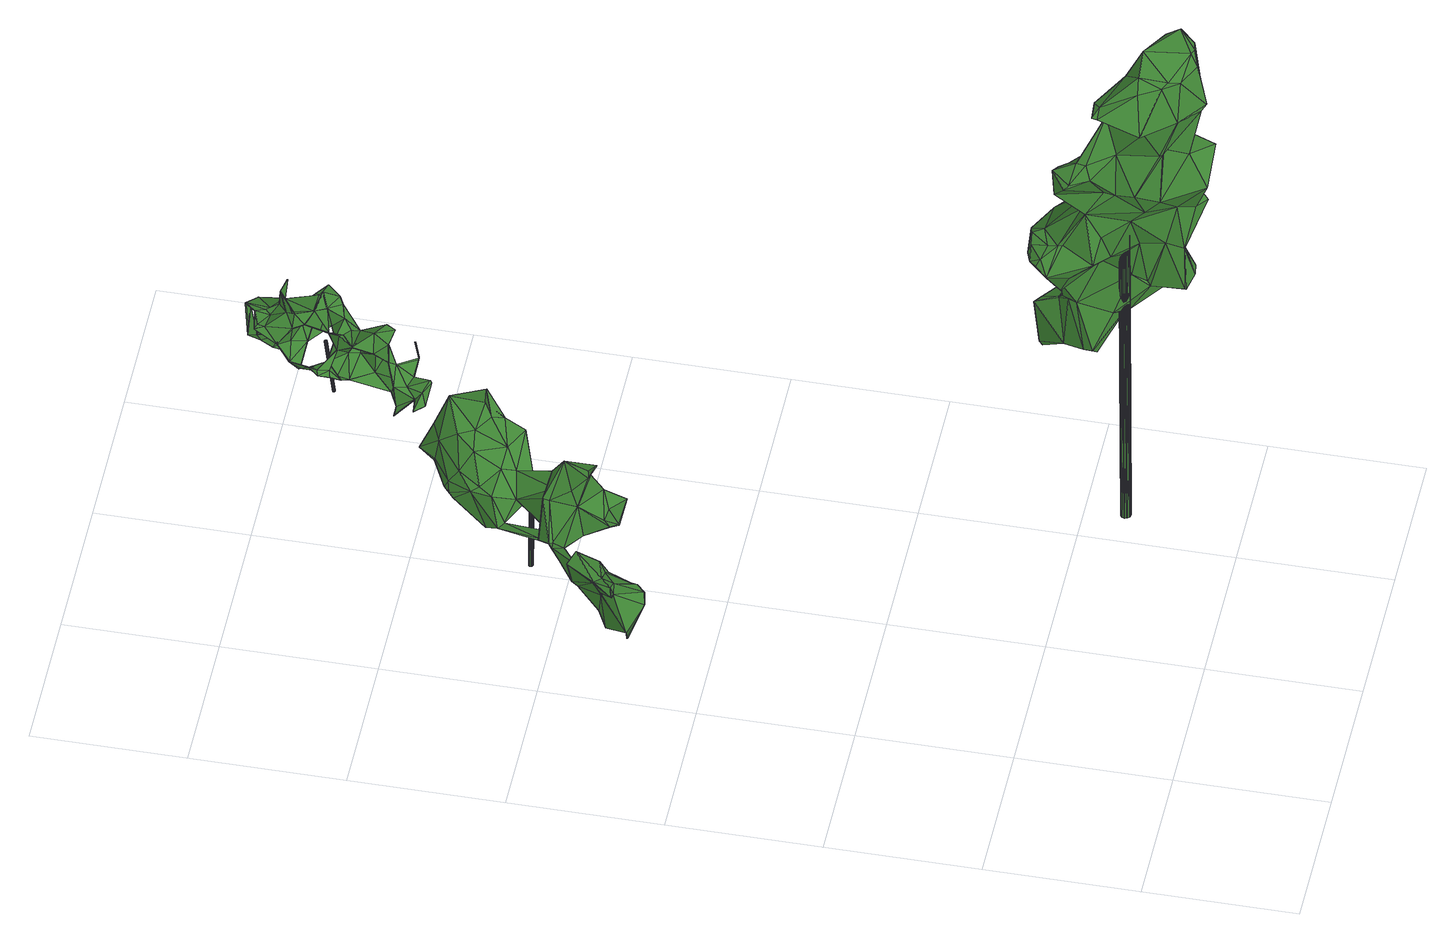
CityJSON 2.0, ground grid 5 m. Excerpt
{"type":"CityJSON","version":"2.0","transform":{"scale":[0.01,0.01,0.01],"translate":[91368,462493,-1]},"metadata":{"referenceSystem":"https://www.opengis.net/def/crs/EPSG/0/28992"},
"CityObjects":{
"tree1":{"type":"SolitaryVegetationObject","attributes":{"gtid":99,"crown_width_m":5.98,"crown_median_z":1.84,"trunk_H_m":2.63,"trunk_DBH_m":0.141,"trunk_radius_m":0.0703,"trunk_base_height_m":-0.79,"original_gtid":"101"},"geometry":[{"type":"Solid","lod":"3","boundaries":[[[[0,1,2]],[[3,4,5]],[[6,7,8]],[[9,10,11]],[[12,13,14]],[[15,16,17]],[[18,19,20]],[[21,22,23]],[[24,25,26]],[[24,27,25]],[[28,29,30]],[[8,29,28]],[[12,31,32]],[[33,34,35]],[[28,30,36]],[[33,35,18]],[[18,35,37]],[[38,11,39]],[[7,40,33]],[[41,42,43]],[[43,42,44]],[[43,45,41]],[[46,47,48]],[[35,34,49]],[[50,51,52]],[[31,51,50]],[[41,53,42]],[[52,54,55]],[[37,19,18]],[[21,0,56]],[[52,57,54]],[[23,22,58]],[[59,60,61]],[[62,63,15]],[[64,63,62]],[[52,65,66]],[[67,68,69]],[[45,53,41]],[[70,3,5]],[[71,70,5]],[[39,3,38]],[[39,72,3]],[[73,74,75]],[[15,66,16]],[[65,16,66]],[[76,44,77]],[[45,44,76]],[[64,78,79]],[[26,80,81]],[[2,1,9]],[[82,83,84]],[[72,39,85]],[[86,85,39]],[[87,71,5]],[[49,88,11]],[[34,88,49]],[[53,44,42]],[[18,20,7]],[[89,28,90]],[[53,75,91]],[[92,93,73]],[[69,93,92]],[[86,10,85]],[[10,94,85]],[[18,7,33]],[[7,6,40]],[[33,40,95]],[[96,79,97]],[[98,91,75]],[[8,99,100]],[[40,6,101]],[[32,13,12]],[[56,59,54]],[[102,4,72]],[[50,52,55]],[[53,27,44]],[[8,100,29]],[[102,103,104]],[[30,29,100]],[[70,105,3]],[[37,35,106]],[[4,102,5]],[[3,72,4]],[[87,104,36]],[[76,77,107]],[[17,58,108]],[[109,110,23]],[[6,8,28]],[[28,36,90]],[[96,111,79]],[[108,22,90]],[[31,12,51]],[[87,5,104]],[[71,87,100]],[[30,100,87]],[[90,36,112]],[[79,111,64]],[[30,87,36]],[[113,114,115]],[[90,22,116]],[[90,116,89]],[[117,113,65]],[[9,1,10]],[[118,1,0]],[[10,39,11]],[[48,50,55]],[[119,85,94]],[[65,113,120]],[[116,112,36]],[[77,44,121]],[[15,83,62]],[[122,79,78]],[[122,78,81]],[[75,74,98]],[[110,60,94]],[[51,12,123]],[[51,123,52]],[[79,122,97]],[[107,73,76]],[[12,14,124]],[[120,113,109]],[[81,78,26]],[[26,78,125]],[[64,125,78]],[[116,22,21]],[[21,108,116]],[[94,10,1]],[[48,61,46]],[[15,84,83]],[[125,24,26]],[[103,56,116]],[[109,23,126]],[[109,126,120]],[[96,127,93]],[[102,104,5]],[[128,129,108]],[[109,60,110]],[[17,23,58]],[[117,114,113]],[[71,100,130]],[[119,94,56]],[[20,99,7]],[[8,7,99]],[[17,129,84]],[[108,129,17]],[[119,103,102]],[[38,3,131]],[[38,131,37]],[[108,58,22]],[[21,57,128]],[[119,56,103]],[[110,1,118]],[[128,57,82]],[[20,19,130]],[[70,130,19]],[[21,54,57]],[[36,104,116]],[[103,116,104]],[[101,2,9]],[[21,128,108]],[[82,84,129]],[[82,129,128]],[[17,84,15]],[[92,107,67]],[[92,73,107]],[[73,93,74]],[[50,32,31]],[[21,56,54]],[[108,112,116]],[[94,1,110]],[[14,132,133]],[[134,133,132]],[[124,123,12]],[[90,112,108]],[[80,25,27]],[[130,100,99]],[[130,99,20]],[[80,27,81]],[[91,27,53]],[[23,17,126]],[[98,74,135]],[[77,67,107]],[[33,95,136]],[[9,11,88]],[[71,130,70]],[[69,83,96]],[[72,85,102]],[[119,102,85]],[[11,38,137]],[[11,137,49]],[[61,60,138]],[[61,138,46]],[[124,52,123]],[[62,125,64]],[[134,32,47]],[[134,13,32]],[[67,69,92]],[[53,45,139]],[[69,62,83]],[[125,121,24]],[[48,47,50]],[[140,141,98]],[[115,142,113]],[[109,113,142]],[[109,142,115]],[[76,73,139]],[[122,81,141]],[[45,43,44]],[[76,139,45]],[[26,25,80]],[[121,44,24]],[[126,17,16]],[[82,52,66]],[[52,124,65]],[[32,50,47]],[[86,39,10]],[[73,75,139]],[[53,139,75]],[[49,137,35]],[[88,136,95]],[[34,136,88]],[[56,60,59]],[[94,60,56]],[[23,110,118]],[[126,16,65]],[[2,89,0]],[[65,120,126]],[[21,23,0]],[[23,118,0]],[[114,117,143]],[[114,143,115]],[[144,143,117]],[[109,143,144]],[[116,56,0]],[[116,0,89]],[[55,54,48]],[[61,54,59]],[[61,48,54]],[[82,57,52]],[[69,68,62]],[[67,121,68]],[[67,77,121]],[[145,97,122]],[[33,136,34]],[[137,38,106]],[[124,133,65]],[[62,68,125]],[[125,68,121]],[[64,111,63]],[[137,106,35]],[[37,106,38]],[[14,13,132]],[[96,93,69]],[[96,63,111]],[[37,131,105]],[[3,105,131]],[[63,83,82]],[[96,83,63]],[[88,95,9]],[[9,95,101]],[[101,95,40]],[[24,44,27]],[[134,132,13]],[[140,135,145]],[[28,146,6]],[[101,6,146]],[[89,146,28]],[[2,101,146]],[[2,146,89]],[[96,97,127]],[[74,93,127]],[[135,74,127]],[[140,98,135]],[[122,140,145]],[[145,127,97]],[[145,135,127]],[[37,105,19]],[[19,105,70]],[[63,66,15]],[[63,82,66]],[[124,14,133]],[[65,133,134]],[[65,134,117]],[[122,141,140]],[[27,141,81]],[[27,91,141]],[[98,141,91]],[[115,143,109]],[[60,109,138]],[[109,144,138]],[[138,144,117]],[[117,134,138]],[[138,134,47]],[[138,47,46]],[[147,148,149]],[[147,149,150]],[[150,149,151]],[[150,151,152]],[[149,148,153]],[[149,153,151]],[[151,153,154]],[[151,154,152]],[[153,148,155]],[[153,155,154]],[[154,155,156]],[[154,156,152]],[[155,148,157]],[[155,157,156]],[[156,157,158]],[[156,158,152]],[[157,148,159]],[[157,159,158]],[[158,159,160]],[[158,160,152]],[[159,148,161]],[[159,161,160]],[[160,161,162]],[[160,162,152]],[[161,148,163]],[[161,163,162]],[[162,163,164]],[[162,164,152]],[[163,148,165]],[[163,165,164]],[[164,165,166]],[[164,166,152]],[[165,148,167]],[[165,167,166]],[[166,167,168]],[[166,168,152]],[[167,148,169]],[[167,169,168]],[[168,169,170]],[[168,170,152]],[[169,148,171]],[[169,171,170]],[[170,171,172]],[[170,172,152]],[[171,148,173]],[[171,173,172]],[[172,173,174]],[[172,174,152]],[[173,148,175]],[[173,175,174]],[[174,175,176]],[[174,176,152]],[[175,148,177]],[[175,177,176]],[[176,177,178]],[[176,178,152]],[[177,148,179]],[[177,179,178]],[[178,179,180]],[[178,180,152]],[[179,148,181]],[[179,181,180]],[[180,181,182]],[[180,182,152]],[[181,148,183]],[[181,183,182]],[[182,183,184]],[[182,184,152]],[[183,148,185]],[[183,185,184]],[[184,185,186]],[[184,186,152]],[[185,148,187]],[[185,187,186]],[[186,187,188]],[[186,188,152]],[[187,148,189]],[[187,189,188]],[[188,189,190]],[[188,190,152]],[[189,148,191]],[[189,191,190]],[[190,191,192]],[[190,192,152]],[[191,148,193]],[[191,193,192]],[[192,193,194]],[[192,194,152]],[[193,148,195]],[[193,195,194]],[[194,195,196]],[[194,196,152]],[[195,148,147]],[[195,147,196]],[[196,147,150]],[[196,150,152]]]]}]},
"tree2":{"type":"SolitaryVegetationObject","attributes":{"gtid":112,"crown_width_m":4.8,"crown_median_z":13.12,"trunk_H_m":13.13,"trunk_DBH_m":0.34,"trunk_radius_m":0.17,"trunk_base_height_m":-0.01,"original_gtid":"116"},"geometry":[{"type":"Solid","lod":"3","boundaries":[[[[197,198,199]],[[200,201,202]],[[203,204,205]],[[206,205,204]],[[207,208,209]],[[210,208,207]],[[211,212,213]],[[208,214,209]],[[199,213,197]],[[215,216,217]],[[218,219,220]],[[221,222,223]],[[224,225,226]],[[227,228,229]],[[200,230,231]],[[216,200,202]],[[232,233,234]],[[235,236,218]],[[236,235,237]],[[222,238,239]],[[240,241,242]],[[243,242,241]],[[221,238,222]],[[244,245,246]],[[204,247,206]],[[248,249,250]],[[251,252,253]],[[254,240,255]],[[256,257,205]],[[258,259,260]],[[258,260,261]],[[262,233,263]],[[220,264,218]],[[265,266,267]],[[268,200,231]],[[223,265,221]],[[222,239,269]],[[215,217,270]],[[247,270,217]],[[245,234,271]],[[236,219,218]],[[272,273,274]],[[275,199,198]],[[276,277,278]],[[279,219,236]],[[280,233,276]],[[232,276,233]],[[218,264,235]],[[281,282,272]],[[216,215,200]],[[283,284,285]],[[286,287,288]],[[289,290,198]],[[289,291,290]],[[270,292,215]],[[293,294,238]],[[290,275,198]],[[295,275,228]],[[295,228,296]],[[213,255,211]],[[235,264,237]],[[297,298,248]],[[242,299,300]],[[301,302,303]],[[210,250,249]],[[211,255,300]],[[216,256,206]],[[207,304,210]],[[289,198,291]],[[291,198,197]],[[305,306,307]],[[305,307,308]],[[309,310,299]],[[298,285,311]],[[229,312,313]],[[314,225,315]],[[202,201,216]],[[264,248,237]],[[237,248,236]],[[300,255,240]],[[310,300,299]],[[316,317,231]],[[318,317,316]],[[236,248,279]],[[256,201,257]],[[199,275,254]],[[242,300,240]],[[319,320,286]],[[304,250,210]],[[321,282,281]],[[322,282,321]],[[309,239,238]],[[323,280,278]],[[324,325,326]],[[323,263,280]],[[206,256,205]],[[276,232,327]],[[216,201,256]],[[242,243,299]],[[257,201,328]],[[300,310,329]],[[212,197,213]],[[291,197,212]],[[204,330,331]],[[272,288,287]],[[254,295,240]],[[332,333,224]],[[290,334,275]],[[264,249,248]],[[254,255,199]],[[199,255,213]],[[323,302,263]],[[249,208,210]],[[335,203,328]],[[330,287,331]],[[281,287,330]],[[336,276,327]],[[336,327,226]],[[278,280,276]],[[315,294,314]],[[267,314,294]],[[257,328,203]],[[273,272,282]],[[337,322,338]],[[227,296,228]],[[339,278,340]],[[341,224,226]],[[215,230,200]],[[241,296,243]],[[283,331,287]],[[216,206,217]],[[230,342,316]],[[305,286,320]],[[341,226,244]],[[212,211,333]],[[322,343,282]],[[314,336,225]],[[243,344,345]],[[345,344,227]],[[200,328,201]],[[332,212,333]],[[211,300,346]],[[220,308,307]],[[247,217,206]],[[333,346,329]],[[263,233,280]],[[283,287,286]],[[304,347,297]],[[203,335,261]],[[339,340,209]],[[340,348,209]],[[324,326,214]],[[349,245,271]],[[208,324,214]],[[268,328,200]],[[270,347,304]],[[350,224,341]],[[302,214,326]],[[351,214,302]],[[330,203,261]],[[203,330,204]],[[267,318,314]],[[352,253,252]],[[226,225,336]],[[274,319,286]],[[272,287,281]],[[223,353,354]],[[268,267,328]],[[268,231,267]],[[355,224,333]],[[337,253,356]],[[327,244,226]],[[350,352,332]],[[240,295,241]],[[338,259,251]],[[205,257,203]],[[321,330,261]],[[261,322,321]],[[208,249,306]],[[337,356,246]],[[357,259,258]],[[352,358,253]],[[350,358,352]],[[253,337,338]],[[253,338,251]],[[321,281,330]],[[350,246,358]],[[344,243,296]],[[345,299,243]],[[350,341,246]],[[341,244,246]],[[293,238,221]],[[223,269,353]],[[292,359,360]],[[269,239,345]],[[361,277,276]],[[274,286,272]],[[308,286,305]],[[323,339,351]],[[269,223,222]],[[354,353,258]],[[354,266,223]],[[252,251,352]],[[266,354,258]],[[266,258,335]],[[261,335,258]],[[285,347,270]],[[320,325,324]],[[318,361,336]],[[318,336,314]],[[336,361,276]],[[362,311,308]],[[284,308,311]],[[265,223,266]],[[302,323,351]],[[304,297,250]],[[297,248,250]],[[264,307,249]],[[279,362,219]],[[219,362,220]],[[308,220,362]],[[220,307,264]],[[234,233,271]],[[306,249,307]],[[227,344,296]],[[275,229,228]],[[363,303,319]],[[301,303,363]],[[293,267,294]],[[211,346,333]],[[335,328,267]],[[251,364,352]],[[364,251,357]],[[316,292,360]],[[352,312,332]],[[309,345,239]],[[342,292,316]],[[285,270,283]],[[302,326,303]],[[308,284,283]],[[278,339,323]],[[332,224,350]],[[283,286,308]],[[279,311,362]],[[298,311,279]],[[361,318,365]],[[310,309,315]],[[251,259,357]],[[312,364,313]],[[352,364,312]],[[366,313,364]],[[367,312,334]],[[367,334,290]],[[320,368,305]],[[324,368,320]],[[285,298,347]],[[261,260,322]],[[338,322,260]],[[259,338,260]],[[300,329,346]],[[356,358,246]],[[356,253,358]],[[312,367,332]],[[291,212,367]],[[291,367,290]],[[355,333,329]],[[327,245,244]],[[232,245,327]],[[204,331,247]],[[332,367,212]],[[254,275,295]],[[342,215,292]],[[303,326,325]],[[303,325,319]],[[304,292,270]],[[305,208,306]],[[277,361,348]],[[361,369,348]],[[340,277,348]],[[340,278,277]],[[348,207,209]],[[272,286,288]],[[283,270,247]],[[283,247,331]],[[230,215,342]],[[274,363,319]],[[273,363,274]],[[305,368,208]],[[324,208,368]],[[361,365,369]],[[316,365,318]],[[265,267,293]],[[265,293,221]],[[296,241,295]],[[309,299,345]],[[284,311,285]],[[364,357,370]],[[345,370,269]],[[353,269,370]],[[363,273,371]],[[337,343,322]],[[349,343,337]],[[357,353,370]],[[282,343,273]],[[343,371,273]],[[266,335,267]],[[262,301,363]],[[263,301,262]],[[357,258,353]],[[263,302,301]],[[309,294,315]],[[309,238,294]],[[360,365,316]],[[234,245,232]],[[347,298,297]],[[366,370,345]],[[364,370,366]],[[349,337,245]],[[246,245,337]],[[225,224,355]],[[248,298,279]],[[351,339,214]],[[231,230,316]],[[267,317,318]],[[209,214,339]],[[229,334,312]],[[229,275,334]],[[225,355,329]],[[310,315,329]],[[225,329,315]],[[363,372,262]],[[371,262,372]],[[371,372,363]],[[231,317,267]],[[348,369,359]],[[348,359,207]],[[320,319,325]],[[369,365,359]],[[360,359,365]],[[304,359,292]],[[207,359,304]],[[262,271,233]],[[343,271,371]],[[349,271,343]],[[371,271,262]],[[345,227,373]],[[229,373,227]],[[313,366,373]],[[313,373,229]],[[345,373,366]],[[374,375,376]],[[374,376,377]],[[377,376,378]],[[377,378,379]],[[376,375,380]],[[376,380,378]],[[378,380,381]],[[378,381,379]],[[380,375,382]],[[380,382,381]],[[381,382,383]],[[381,383,379]],[[382,375,384]],[[382,384,383]],[[383,384,385]],[[383,385,379]],[[384,375,386]],[[384,386,385]],[[385,386,387]],[[385,387,379]],[[386,375,388]],[[386,388,387]],[[387,388,389]],[[387,389,379]],[[388,375,390]],[[388,390,389]],[[389,390,391]],[[389,391,379]],[[390,375,392]],[[390,392,391]],[[391,392,393]],[[391,393,379]],[[392,375,394]],[[392,394,393]],[[393,394,395]],[[393,395,379]],[[394,375,396]],[[394,396,395]],[[395,396,397]],[[395,397,379]],[[396,375,398]],[[396,398,397]],[[397,398,399]],[[397,399,379]],[[398,375,400]],[[398,400,399]],[[399,400,401]],[[399,401,379]],[[400,375,402]],[[400,402,401]],[[401,402,403]],[[401,403,379]],[[402,375,404]],[[402,404,403]],[[403,404,405]],[[403,405,379]],[[404,375,406]],[[404,406,405]],[[405,406,407]],[[405,407,379]],[[406,375,408]],[[406,408,407]],[[407,408,409]],[[407,409,379]],[[408,375,410]],[[408,410,409]],[[409,410,411]],[[409,411,379]],[[410,375,412]],[[410,412,411]],[[411,412,413]],[[411,413,379]],[[412,375,414]],[[412,414,413]],[[413,414,415]],[[413,415,379]],[[414,375,416]],[[414,416,415]],[[415,416,417]],[[415,417,379]],[[416,375,418]],[[416,418,417]],[[417,418,419]],[[417,419,379]],[[418,375,420]],[[418,420,419]],[[419,420,421]],[[419,421,379]],[[420,375,422]],[[420,422,421]],[[421,422,423]],[[421,423,379]],[[422,375,374]],[[422,374,423]],[[423,374,377]],[[423,377,379]]]]}]},
"tree3":{"type":"SolitaryVegetationObject","attributes":{"gtid":100,"crown_width_m":4.13,"crown_median_z":1.34,"trunk_H_m":2.32,"trunk_DBH_m":0.0857,"trunk_radius_m":0.0429,"trunk_base_height_m":-0.98,"original_gtid":"102"},"geometry":[{"type":"Solid","lod":"3","boundaries":[[[[424,425,426]],[[426,427,428]],[[429,430,431]],[[432,433,434]],[[435,434,433]],[[436,437,438]],[[439,440,441]],[[442,443,444]],[[445,446,447]],[[448,449,450]],[[435,448,434]],[[451,452,453]],[[454,455,456]],[[457,458,459]],[[460,461,462]],[[459,463,444]],[[464,465,466]],[[467,468,469]],[[470,471,469]],[[472,473,474]],[[475,462,461]],[[476,477,478]],[[479,450,449]],[[480,481,482]],[[483,484,485]],[[486,487,488]],[[469,471,489]],[[490,491,492]],[[493,485,494]],[[495,496,473]],[[453,497,451]],[[429,498,499]],[[500,429,499]],[[444,463,442]],[[464,501,502]],[[503,437,436]],[[504,488,487]],[[442,463,491]],[[490,442,491]],[[505,506,507]],[[478,508,504]],[[509,443,510]],[[511,512,513]],[[500,430,429]],[[514,515,516]],[[517,518,519]],[[478,477,520]],[[478,520,493]],[[521,522,434]],[[441,500,523]],[[524,525,514]],[[526,527,446]],[[528,488,493]],[[457,529,530]],[[431,430,531]],[[504,532,533]],[[490,533,532]],[[503,534,437]],[[494,535,493]],[[441,536,439]],[[537,538,516]],[[504,539,478]],[[540,541,536]],[[513,521,511]],[[538,537,542]],[[543,514,525]],[[432,434,455]],[[483,485,493]],[[486,488,528]],[[441,540,536]],[[503,436,544]],[[545,546,547]],[[467,469,548]],[[544,549,503]],[[550,551,472]],[[552,472,551]],[[456,452,454]],[[473,553,495]],[[554,555,464]],[[555,476,539]],[[555,539,556]],[[544,436,557]],[[558,535,559]],[[448,450,560]],[[487,490,532]],[[487,532,504]],[[561,562,563]],[[438,447,564]],[[561,565,562]],[[507,566,567]],[[568,567,566]],[[569,547,567]],[[451,497,570]],[[506,505,546]],[[530,529,571]],[[500,441,440]],[[431,572,542]],[[431,542,537]],[[543,525,573]],[[473,534,503]],[[572,531,430]],[[479,560,450]],[[574,575,576]],[[553,473,552]],[[553,552,511]],[[577,578,462]],[[491,458,457]],[[489,424,469]],[[568,566,428]],[[426,428,566]],[[534,526,579]],[[515,526,446]],[[580,520,477]],[[437,581,438]],[[425,427,426]],[[443,442,582]],[[573,525,583]],[[463,458,491]],[[459,458,463]],[[584,585,472]],[[477,578,580]],[[509,586,443]],[[587,574,496]],[[588,497,453]],[[589,428,564]],[[521,513,590]],[[478,539,476]],[[498,581,437]],[[429,581,498]],[[509,510,453]],[[544,591,460]],[[432,455,592]],[[432,592,593]],[[438,594,436]],[[501,464,555]],[[496,506,545]],[[595,574,596]],[[597,598,599]],[[597,599,600]],[[526,534,527]],[[473,527,534]],[[489,548,424]],[[506,575,507]],[[601,548,469]],[[602,601,469]],[[603,604,500]],[[482,605,480]],[[482,606,605]],[[495,587,496]],[[587,601,596]],[[489,467,548]],[[509,452,607]],[[453,452,509]],[[444,443,586]],[[527,564,446]],[[588,608,558]],[[609,610,554]],[[477,462,578]],[[583,611,573]],[[510,588,453]],[[563,562,608]],[[588,558,559]],[[426,602,424]],[[493,535,565]],[[558,565,535]],[[506,546,545]],[[454,452,451]],[[516,538,612]],[[466,554,464]],[[466,551,554]],[[550,585,601]],[[584,580,585]],[[572,430,500]],[[577,475,557]],[[577,462,475]],[[568,613,537]],[[571,452,456]],[[469,424,602]],[[511,552,466]],[[466,552,551]],[[596,574,587]],[[548,425,424]],[[597,427,598]],[[507,426,566]],[[481,606,482]],[[560,521,448]],[[614,555,554]],[[519,521,590]],[[435,471,449]],[[471,593,489]],[[561,528,493]],[[615,583,525]],[[527,473,496]],[[527,496,545]],[[615,525,524]],[[524,543,615]],[[568,589,613]],[[428,589,568]],[[567,568,569]],[[527,516,589]],[[545,516,527]],[[616,486,563]],[[487,486,616]],[[582,487,616]],[[617,474,549]],[[494,467,489]],[[432,593,471]],[[435,432,471]],[[481,455,606]],[[535,618,619]],[[570,619,618]],[[448,521,434]],[[489,593,494]],[[517,530,518]],[[504,533,539]],[[620,621,622]],[[470,609,551]],[[493,565,561]],[[473,472,623]],[[552,473,623]],[[622,621,597]],[[495,624,587]],[[604,540,523]],[[604,523,500]],[[455,481,625]],[[499,498,526]],[[499,526,603]],[[626,560,627]],[[479,627,560]],[[603,500,499]],[[479,624,495]],[[577,425,578]],[[435,449,448]],[[628,456,629]],[[460,476,630]],[[460,630,544]],[[461,591,557]],[[608,562,565]],[[476,460,477]],[[462,477,460]],[[601,551,550]],[[490,487,442]],[[521,560,626]],[[511,631,512]],[[630,549,544]],[[630,584,549]],[[601,587,551]],[[470,551,587]],[[545,547,516]],[[563,608,632]],[[466,631,511]],[[607,452,571]],[[472,474,617]],[[633,629,455]],[[630,476,614]],[[584,614,580]],[[584,630,614]],[[516,612,514]],[[439,542,440]],[[536,542,439]],[[500,440,542]],[[500,542,572]],[[541,612,538]],[[622,594,438]],[[597,594,622]],[[534,579,437]],[[498,437,579]],[[585,580,578]],[[520,483,493]],[[601,634,548]],[[524,604,603]],[[588,510,608]],[[530,492,491]],[[558,608,565]],[[491,457,530]],[[541,538,536]],[[455,629,456]],[[554,551,609]],[[592,455,625]],[[616,629,633]],[[626,553,511]],[[481,480,625]],[[511,521,626]],[[564,447,446]],[[527,589,564]],[[516,515,589]],[[501,555,556]],[[576,575,506]],[[537,613,431]],[[556,533,501]],[[490,501,533]],[[533,556,539]],[[444,586,459]],[[635,428,622]],[[428,620,622]],[[600,594,597]],[[526,515,603]],[[524,603,515]],[[464,502,465]],[[434,522,455]],[[521,519,522]],[[436,594,557]],[[535,619,559]],[[585,634,601]],[[612,541,604]],[[541,540,604]],[[530,616,518]],[[467,484,609]],[[454,451,570]],[[475,461,557]],[[483,520,610]],[[529,586,628]],[[529,628,571]],[[564,428,635]],[[564,635,438]],[[473,503,474]],[[582,628,443]],[[484,610,609]],[[586,457,459]],[[457,586,529]],[[494,618,535]],[[593,618,494]],[[486,528,561]],[[563,486,561]],[[455,454,606]],[[605,606,454]],[[515,446,445]],[[589,445,613]],[[616,633,518]],[[605,636,480]],[[454,570,636]],[[454,636,605]],[[522,633,455]],[[461,460,591]],[[609,468,467]],[[530,456,616]],[[549,474,503]],[[571,456,530]],[[509,637,586]],[[617,549,584]],[[609,470,468]],[[502,492,530]],[[493,508,478]],[[598,427,425]],[[611,543,573]],[[611,583,543]],[[615,543,583]],[[584,472,617]],[[431,531,572]],[[490,502,501]],[[552,623,472]],[[550,472,585]],[[515,543,524]],[[514,543,515]],[[612,604,514]],[[514,604,524]],[[425,548,634]],[[538,542,536]],[[595,575,574]],[[490,492,502]],[[576,496,574]],[[576,506,496]],[[635,622,438]],[[607,637,509]],[[571,637,607]],[[467,494,485]],[[484,467,485]],[[614,520,580]],[[563,629,616]],[[507,567,505]],[[519,590,517]],[[569,516,547]],[[469,468,470]],[[590,513,517]],[[512,517,513]],[[537,516,569]],[[568,537,569]],[[567,547,505]],[[546,505,547]],[[530,517,512]],[[602,596,601]],[[616,628,582]],[[628,616,456]],[[442,487,582]],[[483,610,484]],[[608,637,632]],[[608,510,637]],[[443,628,637]],[[443,637,510]],[[628,586,637]],[[554,610,614]],[[614,610,520]],[[637,571,629]],[[637,629,632]],[[628,629,571]],[[632,629,563]],[[426,595,602]],[[557,599,577]],[[425,577,599]],[[595,596,602]],[[600,599,557]],[[426,507,595]],[[476,555,614]],[[429,431,445]],[[613,445,431]],[[619,588,559]],[[480,636,638]],[[425,599,598]],[[595,507,575]],[[435,639,432]],[[433,432,639]],[[433,639,435]],[[600,557,594]],[[621,427,597]],[[620,427,621]],[[428,427,620]],[[447,438,581]],[[515,445,589]],[[497,588,619]],[[497,619,570]],[[429,445,581]],[[445,447,581]],[[495,553,627]],[[495,627,479]],[[441,523,540]],[[624,640,587]],[[587,640,470]],[[522,518,633]],[[519,518,522]],[[471,470,640]],[[471,640,449]],[[479,640,624]],[[449,640,479]],[[631,465,512]],[[512,465,530]],[[502,530,465]],[[557,591,544]],[[466,465,631]],[[504,508,488]],[[493,488,508]],[[425,634,578]],[[585,578,634]],[[526,498,579]],[[626,627,553]],[[592,625,593]],[[570,638,636]],[[625,480,638]],[[618,638,570]],[[625,638,593]],[[593,638,618]],[[641,642,643]],[[641,643,644]],[[644,643,645]],[[644,645,646]],[[643,642,647]],[[643,647,645]],[[645,647,648]],[[645,648,646]],[[647,642,649]],[[647,649,648]],[[648,649,650]],[[648,650,646]],[[649,642,651]],[[649,651,650]],[[650,651,652]],[[650,652,646]],[[651,642,653]],[[651,653,652]],[[652,653,654]],[[652,654,646]],[[653,642,655]],[[653,655,654]],[[654,655,656]],[[654,656,646]],[[655,642,657]],[[655,657,656]],[[656,657,658]],[[656,658,646]],[[657,642,659]],[[657,659,658]],[[658,659,660]],[[658,660,646]],[[659,642,661]],[[659,661,660]],[[660,661,662]],[[660,662,646]],[[661,642,663]],[[661,663,662]],[[662,663,664]],[[662,664,646]],[[663,642,665]],[[663,665,664]],[[664,665,666]],[[664,666,646]],[[665,642,667]],[[665,667,666]],[[666,667,668]],[[666,668,646]],[[667,642,669]],[[667,669,668]],[[668,669,670]],[[668,670,646]],[[669,642,671]],[[669,671,670]],[[670,671,672]],[[670,672,646]],[[671,642,673]],[[671,673,672]],[[672,673,674]],[[672,674,646]],[[673,642,675]],[[673,675,674]],[[674,675,676]],[[674,676,646]],[[675,642,677]],[[675,677,676]],[[676,677,678]],[[676,678,646]],[[677,642,679]],[[677,679,678]],[[678,679,680]],[[678,680,646]],[[679,642,681]],[[679,681,680]],[[680,681,682]],[[680,682,646]],[[681,642,683]],[[681,683,682]],[[682,683,684]],[[682,684,646]],[[683,642,685]],[[683,685,684]],[[684,685,686]],[[684,686,646]],[[685,642,687]],[[685,687,686]],[[686,687,688]],[[686,688,646]],[[687,642,689]],[[687,689,688]],[[688,689,690]],[[688,690,646]],[[689,642,641]],[[689,641,690]],[[690,641,644]],[[690,644,646]]]]}]}
},
"vertices":[
[551,2177,269],[622,2191,324],[595,2232,348],[802,2348,229],[771,2259,162],[706,2319,154],[576,2362,332],[666,2443,363],[573,2395,286],[658,2225,384],[730,2183,396],[743,2250,422],[510,1845,260],[607,1838,283],[511,1846,263],[369,2028,263],[401,2032,254],[396,2044,254],[760,2478,339],[734,2494,296],[691,2510,297],[479,2058,224],[434,2081,232],[498,2082,342],[147,1830,322],[99,1786,355],[98,1788,356],[131,1787,338],[523,2316,305],[555,2389,255],[543,2373,246],[566,1888,266],[608,1840,282],[755,2428,472],[755,2312,523],[757,2427,472],[510,2264,170],[813,2431,348],[849,2331,363],[821,2249,323],[658,2384,410],[84,1732,203],[84,1734,205],[83,1735,203],[106,1741,204],[107,1738,203],[624,1961,320],[606,1920,314],[597,1962,284],[757,2311,523],[573,1925,269],[523,1894,257],[485,1952,218],[173,1697,270],[552,2012,249],[561,1974,259],[594,2148,233],[472,1983,208],[427,2082,232],[568,2006,298],[596,2026,335],[614,1985,317],[244,1940,257],[264,1930,309],[235,1954,338],[484,1970,342],[384,1993,255],[221,1851,170],[240,1921,243],[243,1921,242],[726,2395,220],[663,2404,144],[770,2220,218],[260,1785,176],[278,1763,254],[217,1706,280],[198,1785,135],[187,1822,133],[170,1858,341],[274,1932,358],[99,1786,357],[143,1799,353],[384,1992,253],[246,1939,258],[368,2029,260],[722,2194,273],[721,2196,274],[623,2299,178],[722,2288,439],[504,2244,312],[485,2221,198],[216,1707,282],[222,1851,172],[277,1833,284],[651,2141,276],[679,2332,416],[292,1863,310],[291,1862,312],[239,1733,288],[654,2454,295],[579,2409,254],[615,2323,387],[711,2182,150],[624,2199,172],[612,2249,166],[749,2377,294],[794,2369,362],[214,1828,145],[426,2081,230],[585,2033,430],[591,2071,375],[274,1934,356],[487,2220,197],[523,1944,431],[555,1924,458],[555,1925,461],[509,2204,203],[550,1942,422],[551,2057,340],[668,2144,177],[507,1993,383],[199,1840,260],[199,1837,333],[500,1871,257],[499,1872,259],[169,1859,338],[493,2061,343],[277,1832,287],[440,2025,221],[395,2043,252],[685,2462,255],[799,2390,341],[565,1888,269],[523,1894,260],[599,1911,318],[246,1753,282],[746,2314,475],[748,2315,473],[607,1956,335],[220,1790,169],[200,1798,316],[195,1798,322],[552,1950,435],[557,1925,459],[554,1949,434],[263,1839,297],[534,2289,318],[532,2125,21],[525,2125,21],[532,2127,21],[547,2126,284],[547,2127,284],[540,2126,284],[531,2129,21],[546,2129,284],[530,2130,21],[545,2130,284],[528,2131,21],[543,2132,284],[527,2132,21],[542,2132,284],[525,2132,21],[540,2133,284],[523,2132,21],[538,2132,284],[521,2131,21],[536,2132,284],[520,2130,21],[535,2130,284],[519,2129,21],[534,2129,284],[518,2127,21],[533,2127,284],[518,2125,21],[533,2126,284],[518,2123,21],[533,2124,284],[519,2121,21],[534,2122,284],[520,2120,21],[535,2121,284],[521,2119,21],[536,2120,284],[523,2118,21],[538,2119,284],[525,2118,21],[540,2118,284],[527,2118,21],[542,2119,284],[529,2119,21],[543,2120,284],[530,2120,21],[545,2121,284],[531,2122,21],[546,2122,284],[532,2123,21],[547,2124,284],
[1080,146,2097],[1138,202,2121],[1055,152,2104],[786,556,1315],[819,581,1358],[808,593,1333],[907,584,1407],[941,633,1367],[898,622,1391],[858,628,1342],[983,382,1007],[1038,359,966],[1022,337,997],[918,436,894],[1023,97,1925],[1086,127,1948],[1020,126,2084],[1150,277,1040],[868,526,1187],[827,615,1334],[887,536,1190],[1059,590,801],[1098,647,899],[1113,591,909],[776,499,1713],[784,484,1728],[832,546,1736],[1019,152,1705],[936,227,1560],[995,90,1592],[882,423,2004],[964,340,2058],[976,341,2042],[819,489,1292],[823,416,1357],[1116,111,1421],[1034,168,1281],[1136,155,1430],[1051,618,761],[1049,630,773],[1048,618,759],[801,421,1745],[837,442,1771],[904,216,2082],[873,284,2072],[816,267,1946],[810,400,2006],[1089,150,1608],[1118,182,1532],[1182,241,1634],[925,540,1199],[978,538,849],[959,429,851],[935,467,878],[1128,439,1728],[1145,378,1731],[1155,365,1722],[921,198,2096],[948,165,2075],[866,619,1370],[857,565,1385],[914,427,1681],[1111,438,1689],[1019,380,1599],[971,455,1527],[1030,228,1298],[1093,146,1153],[1052,538,807],[801,534,1665],[839,538,1654],[862,448,1536],[856,517,1395],[844,472,1770],[932,537,1154],[1119,190,1437],[1186,437,1342],[1186,373,1360],[1166,387,1217],[981,289,2159],[1030,168,1282],[1005,162,1131],[1006,159,1129],[1065,650,925],[1058,140,1149],[1124,504,1380],[1149,376,1388],[1075,498,1149],[1020,545,1028],[989,545,1048],[1148,441,1182],[1061,543,1289],[1092,434,1253],[1141,201,2118],[1124,245,2104],[1111,153,2095],[1005,427,1208],[886,394,1619],[880,357,1619],[917,291,2104],[851,400,2020],[994,528,1030],[1047,568,975],[851,263,1926],[922,168,1929],[1086,190,1117],[1136,212,1067],[1074,323,1111],[981,498,1032],[1150,438,1026],[1062,491,967],[1073,531,935],[1125,525,1011],[873,353,1802],[929,226,1765],[1050,569,978],[1099,267,1916],[998,331,1902],[943,275,1500],[890,298,1613],[948,384,1282],[891,404,1415],[947,322,1448],[1163,386,1215],[1146,349,1043],[1077,451,1461],[1121,383,1538],[1107,174,1088],[1149,318,1036],[1149,318,1040],[1153,278,1041],[1062,138,1438],[852,533,1393],[940,219,1764],[1024,578,1386],[1032,575,1293],[1126,198,1871],[1043,115,1889],[1066,250,2068],[898,467,1522],[1030,192,1456],[1199,330,1568],[1145,399,1630],[1069,239,1078],[1033,238,1099],[1085,81,1697],[951,395,1283],[1135,346,1425],[812,417,2007],[927,396,1905],[1005,112,1912],[986,543,1047],[1019,273,1109],[1128,305,1479],[1138,266,1719],[1133,212,1065],[1060,346,1805],[890,505,1722],[882,536,1709],[979,224,1751],[1154,288,1693],[994,378,1744],[1141,267,1719],[1023,333,1143],[993,359,1255],[1026,228,1298],[1078,626,940],[1053,339,1260],[1039,371,1819],[1011,306,1295],[990,365,1877],[1113,238,1922],[1145,349,1039],[1029,284,1119],[947,392,1786],[1134,350,1412],[1014,307,1298],[972,366,1904],[1042,352,99],[1025,352,99],[1041,356,99],[1024,354,1412],[1024,358,1412],[1007,354,1412],[1040,360,99],[1022,362,1412],[1037,364,99],[1019,366,1412],[1034,367,99],[1016,369,1412],[1029,368,99],[1012,370,1412],[1025,369,99],[1007,371,1412],[1021,368,99],[1003,370,1412],[1017,367,99],[999,369,1412],[1013,364,99],[995,366,1412],[1010,361,99],[993,362,1412],[1009,356,99],[991,358,1412],[1008,352,99],[990,354,1412],[1009,348,99],[991,350,1412],[1010,343,99],[993,346,1412],[1013,340,99],[995,342,1412],[1016,337,99],[999,339,1412],[1021,336,99],[1003,338,1412],[1025,335,99],[1007,337,1412],[1029,336,99],[1012,338,1412],[1034,337,99],[1016,339,1412],[1037,340,99],[1019,342,1412],[1040,343,99],[1022,346,1412],[1041,348,99],[1024,350,1412],
[1080,2839,340],[1099,2850,257],[1099,2803,277],[1100,2803,276],[1112,2737,249],[1038,2651,111],[1008,2652,99],[1037,2652,111],[1169,2937,343],[1257,2913,309],[1275,2942,309],[1220,2919,378],[1074,2805,161],[1117,2683,91],[1140,2739,143],[971,2585,164],[972,2584,163],[1007,2554,159],[1175,3105,178],[1176,3146,192],[1207,3152,177],[1097,2646,159],[1127,2669,143],[1126,2670,142],[1287,2916,344],[1220,2918,380],[1287,2914,345],[1205,3083,296],[1264,3129,275],[1200,3158,306],[1220,3039,330],[1220,3037,328],[1244,3094,262],[1267,3117,161],[1268,3118,160],[1240,3152,159],[1056,2887,198],[1034,2859,199],[1006,2892,228],[1238,3151,158],[1174,2977,166],[1210,3020,209],[1211,2974,245],[1117,2955,328],[1168,2936,342],[1097,2876,330],[1191,2900,338],[1169,2935,344],[1163,2839,205],[1176,2759,171],[1165,2789,196],[1033,2858,200],[1075,2962,179],[1043,2928,221],[1075,2996,202],[1270,2874,320],[1188,3046,389],[1232,3032,397],[1232,3033,399],[1134,3003,236],[1179,2976,272],[1107,2992,315],[1168,3033,262],[1182,3044,205],[1140,3010,237],[1117,2956,330],[1178,3067,152],[1267,3116,159],[1239,3073,190],[1074,3034,270],[1106,2993,317],[1249,2860,308],[1195,2796,261],[1188,3092,301],[1117,2682,92],[1097,2645,158],[1038,2592,150],[1178,2989,138],[1190,3030,179],[1101,2820,149],[1109,2995,193],[1165,2681,313],[1182,2711,316],[1145,2742,305],[1076,2997,202],[1227,3149,269],[1199,3159,305],[1267,2963,233],[1267,3005,218],[1288,2994,254],[1164,2605,207],[1103,2618,177],[1100,2664,231],[1265,3006,220],[1210,3021,211],[1252,2991,238],[1076,2995,203],[1285,2955,304],[1211,2974,247],[1045,2570,175],[1164,2605,205],[1167,2605,208],[1128,2669,142],[1160,2708,208],[1134,3039,306],[1239,3074,191],[1239,3072,191],[1007,2654,98],[1188,3030,179],[1176,2990,139],[1141,2739,142],[1113,3081,301],[1045,2571,177],[1044,2661,188],[1064,2624,175],[1119,2975,132],[1075,2547,196],[1080,2553,202],[1038,2593,152],[1167,2607,208],[1086,2852,154],[1156,2709,231],[1167,2682,312],[1131,2694,281],[1096,2876,328],[1147,2858,161],[1166,2838,236],[1212,2890,245],[1214,2890,245],[1237,2902,266],[1148,2952,227],[1120,2973,133],[1120,2974,131],[1056,2829,171],[1105,3112,296],[1117,3103,303],[1288,2915,344],[1114,3081,299],[1117,3103,301],[1173,3075,293],[1158,2708,209],[1104,3112,294],[1112,2737,251],[1129,2695,281],[1082,2686,251],[1083,2685,252],[1196,3051,325],[1244,3096,261],[1008,2653,100],[1203,2624,237],[1193,2796,262],[1146,2743,304],[1147,2742,303],[1046,2864,218],[1024,2898,234],[1118,2683,92],[1044,2927,222],[1116,2683,93],[1172,3117,201],[1204,2625,235],[1090,2888,187],[1084,2879,218],[1208,3151,178],[1215,2850,282],[1169,3123,309],[1100,2666,230],[1286,2994,255],[1080,2847,162],[1157,3021,333],[1142,2992,345],[1074,2806,162],[1101,2803,277],[1191,2824,258],[1150,2823,204],[1101,2850,257],[1084,2877,217],[1081,2846,163],[1128,2862,276],[1113,2834,312],[1102,2616,176],[1102,2608,183],[1232,3034,398],[1233,3033,398],[1265,3131,274],[1169,3123,307],[1185,2943,269],[1148,2953,229],[1203,2626,236],[1102,2609,185],[1045,2663,187],[1076,2962,181],[1168,2606,206],[1197,3040,219],[1148,2858,162],[1155,3021,333],[1173,3075,295],[1145,2736,232],[1184,2798,228],[1163,2789,196],[1186,2820,235],[1249,2861,309],[1188,3045,388],[1277,2941,309],[1259,2899,307],[1174,3118,201],[1205,3083,294],[1088,2888,185],[1252,2990,236],[1188,3092,299],[1170,3032,262],[1100,2851,257],[1144,2736,230],[1188,3047,388],[1226,3147,269],[1187,3046,388],[1193,2902,338],[1193,2900,338],[1179,2875,2],[1175,2875,2],[1179,2876,2],[1160,2897,234],[1160,2898,234],[1155,2897,234],[1179,2877,2],[1159,2899,234],[1178,2878,2],[1159,2900,234],[1177,2879,2],[1158,2900,234],[1176,2879,2],[1157,2901,234],[1175,2879,2],[1156,2901,234],[1174,2879,2],[1155,2901,233],[1173,2879,2],[1154,2901,233],[1172,2878,2],[1153,2900,233],[1171,2877,2],[1152,2899,233],[1171,2876,2],[1151,2898,233],[1171,2875,2],[1151,2897,234],[1171,2874,2],[1151,2896,234],[1171,2873,2],[1151,2895,234],[1172,2872,2],[1152,2894,234],[1173,2872,2],[1153,2893,234],[1174,2871,2],[1154,2893,234],[1175,2871,2],[1155,2893,234],[1176,2871,3],[1156,2893,234],[1177,2871,3],[1157,2893,234],[1178,2872,3],[1158,2894,234],[1178,2873,3],[1159,2894,234],[1179,2873,3],[1159,2895,234]
]}
